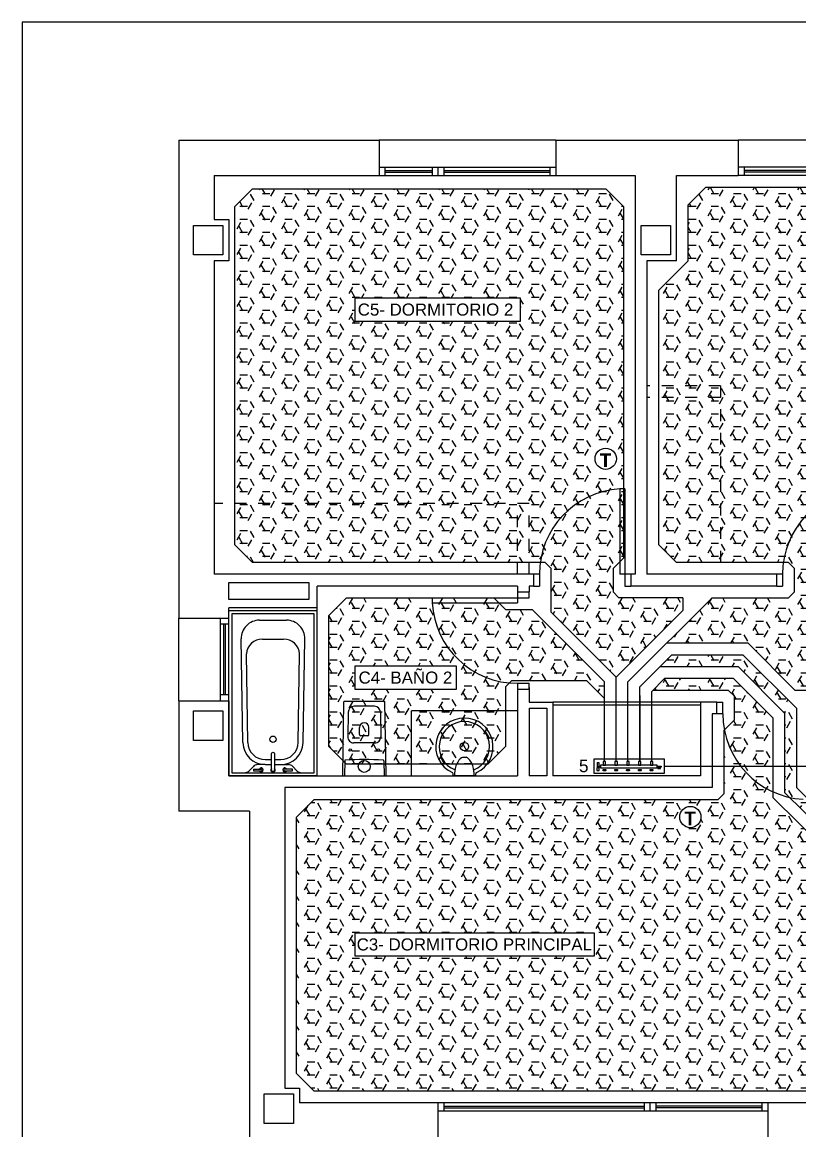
# Model space of a CAD drawing. Header units: millimetres. Extents: x 441156 to 441876, y 4514765 to 4515211.
# Drawn here: x 441605.22 to 441611.83, y 4515145.94 to 4515155.35 of the extents above; entities that cross this region are included whole.
import ezdxf
from ezdxf.enums import TextEntityAlignment as Align

# ---------------------------------------------------------------- set-up
doc = ezdxf.new("R2010")
doc.units = ezdxf.units.MM
doc.linetypes.add('CONTINUA', pattern=[0])
doc.linetypes.add('RAYITAS', pattern=[0.375, 0.25, -0.125])
doc.layers.add('01_cartela', color=6, linetype='Continuous', plot=False)
for name, color, linetype in [('01_mono PRIMERA', 2, 'Continuous'), ('01_proyección', 4, 'RAYITAS'), ('01_sanitarios', 250, 'Continuous'), ('01_textos', 7, 'Continuous'), ('INGIN CALEFACCION MAQUINAS', 7, 'Continuous'), ('INGIN CALEFACCION TUBERIAS', 89, 'Continuous'), ('SOMBRAS2', 250, 'Continuous')]:
    doc.layers.add(name, color=color, linetype=linetype)
doc.styles.add('Estilo1', font='swissel.ttf')
doc.styles.add('NIEVES2', font='sanss___.ttf')
doc.styles.add('NIEVES3', font='swisseb.ttf')
pattern_1 = [(0, (34.55036, 0), (0, 0.1099852), [0.0635, -0.127]), (120, (34.55036, 0), (-0.0952499772403, -0.0549926), [0.0635, -0.127]), (60, (34.61386, 0), (-0.0952499772403, 0.0549926), [0.0635, -0.127])]

# ---------------------------------------------------------------- blocks, each defined once
blk = doc.blocks.new('A$C065C7C63')
at = {"layer": '01_mono PRIMERA', "color": 254}
for p, q in [((1.4072, 13.1, 0), (1.4072, 9.0425, 0)), ((1.4072, 13.1, 0), (3.1072, 13.1, 0)), ((3.1072, 13.1, 0), (3.1072, 12.8, 0)), ((4.6072, 13.1, 0), (3.1072, 13.1, 0)), ((4.6072, 13.1, 0), (4.6072, 12.8, 0)), ((4.6072, 13.1, 0), (6.1572, 13.1, 0)), ((6.1572, 13.1, 0), (6.1572, 12.8, 0)), ((7.6572, 13.1, 0), (6.1572, 13.1, 0)), ((1.7072, 12.8, 0), (1.7072, 12.425, 0)), ((1.7072, 12.8, 0), (3.1072, 12.8, 0)), ((3.1072, 12.87, 0), (4.6072, 12.87, 0)), ((3.1072, 12.8, 0), (4.6072, 12.8, 0)), ((3.1572, 12.87, 0), (3.1572, 12.8, 0)), ((3.1572, 12.842, 0), (3.5572, 12.842, 0)), ((3.1572, 12.828, 0), (3.5572, 12.828, 0)), ((3.5572, 12.87, 0), (3.5572, 12.8, 0)), ((3.6072, 12.87, 0), (3.6072, 12.8, 0)), ((3.6572, 12.87, 0), (3.6572, 12.8, 0)), ((3.6572, 12.842, 0), (4.5572, 12.842, 0)), ((3.6572, 12.828, 0), (4.5572, 12.828, 0)), ((4.5572, 12.87, 0), (4.5572, 12.8, 0)), ((4.6072, 12.8, 0), (5.2822, 12.8, 0)), ((5.2822, 12.8, 0), (5.2822, 9.415, 0)), ((5.6322, 12.075, 0), (5.6322, 12.8, 0)), ((5.6322, 12.8, 0), (6.1572, 12.8, 0)), ((7.6572, 12.87, 0), (6.1572, 12.87, 0)), ((7.6572, 12.8, 0), (6.1572, 12.8, 0)), ((6.2072, 12.87, 0), (6.2072, 12.8, 0)), ((7.1072, 12.842, 0), (6.2072, 12.842, 0)), ((7.1072, 12.828, 0), (6.2072, 12.828, 0)), ((1.7072, 12.075, 0), (1.7072, 9.415, 0)), ((5.3822, 12.075, 0), (5.3822, 9.415, 0)), ((5.1943, 10.1388, 0), (5.1528, 10.1388, 0)), ((5.1528, 10.1388, 0), (5.1528, 9.415, 0)), ((5.1943, 10.1388, 0), (5.1943, 9.315, 0)), ((4.4193, 9.415, 0), (1.7072, 9.415, 0)), ((4.4193, 9.415, 0), (4.4193, 9.315, 0)), ((4.4693, 9.415, 0), (4.4193, 9.415, 0)), ((4.4693, 9.415, 0), (4.4693, 9.315, 0)), ((5.2443, 9.415, 0), (5.1528, 9.415, 0)), ((5.2822, 9.415, 0), (5.2443, 9.415, 0)), ((5.2443, 9.415, 0), (5.2443, 9.315, 0)), ((6.4836, 9.415, 0), (5.3822, 9.415, 0)), ((6.4835, 9.415, 0), (6.4835, 9.315, 0)), ((6.5336, 9.415, 0), (6.4836, 9.415, 0)), ((6.5336, 9.415, 0), (6.5336, 9.315, 0)), ((4.2822, 9.315, 0), (2.5822, 9.315, 0)), ((2.5822, 9.13, 0), (2.5822, 9.315, 0)), ((4.2822, 9.315, 0), (4.2822, 9.2649, 0)), ((4.4193, 9.315, 0), (4.3822, 9.315, 0)), ((4.3822, 9.315, 0), (4.3822, 9.2649, 0)), ((4.4193, 9.315, 0), (4.4693, 9.315, 0)), ((5.1943, 9.315, 0), (5.2443, 9.315, 0)), ((6.4836, 9.315, 0), (5.2443, 9.315, 0)), ((6.4836, 9.315, 0), (6.5336, 9.315, 0)), ((4.2822, 9.2649, 0), (4.3822, 9.2649, 0)), ((4.2822, 9.2649, 0), (4.2822, 9.1735, 0)), ((4.3822, 9.2149, 0), (4.3822, 9.2649, 0)), ((2.5822, 9.13, 0), (1.8322, 9.13, 0)), ((1.8322, 9.0425, 0), (1.8322, 9.13, 0)), ((2.5822, 9.105, 0), (2.5822, 9.13, 0)), ((3.5584, 9.2149, 0), (3.5584, 9.1735, 0)), ((3.5584, 9.2149, 0), (4.3822, 9.2149, 0)), ((3.5584, 9.1735, 0), (4.2822, 9.1735, 0)), ((1.4072, 8.3425, 0), (1.4072, 9.0425, 0)), ((1.4072, 9.0425, 0), (1.8322, 9.0425, 0)), ((1.7622, 8.3425, 0), (1.7622, 9.0425, 0)), ((1.8322, 7.705, 0), (1.8322, 9.105, 0)), ((2.5822, 9.105, 0), (1.8322, 9.105, 0)), ((1.8322, 8.3425, 0), (1.8322, 9.0425, 0)), ((2.5562, 9.079, 0), (1.8582, 9.079, 0)), ((1.8582, 9.079, 0), (1.8582, 7.731, 0)), ((2.5562, 7.731, 0), (2.5562, 9.079, 0)), ((2.5822, 7.705, 0), (2.5822, 9.105, 0)), ((1.8322, 8.9925, 0), (1.7622, 8.9925, 0)), ((1.7902, 8.3925, 0), (1.7902, 8.9925, 0)), ((1.8042, 8.3925, 0), (1.8042, 8.9925, 0)), ((2.0926, 9.025, 0), (2.3219, 9.025, 0)), ((1.9515, 7.9869, 0), (1.9371, 8.8668, 0)), ((2.1168, 8.865, 0), (2.2976, 8.865, 0)), ((2.4629, 7.9869, 0), (2.4773, 8.8668, 0)), ((1.9935, 7.9878, 0), (1.9815, 8.7395, 0)), ((2.421, 7.9878, 0), (2.433, 8.7395, 0)), ((4.2822, 8.4899, 0), (4.2822, 8.4399, 0)), ((4.2822, 8.4899, 0), (4.3822, 8.4899, 0)), ((4.3822, 8.4399, 0), (4.3822, 8.4899, 0)), ((1.8322, 8.3925, 0), (1.7622, 8.3925, 0)), ((4.2822, 8.4549, 0), (4.2822, 7.705, 0)), ((4.2822, 8.4399, 0), (4.3822, 8.4399, 0)), ((4.3822, 8.4549, 0), (4.3822, 8.33, 0)), ((1.4072, 8.3425, 0), (1.4072, 7.405, 0)), ((1.4072, 8.3425, 0), (1.8322, 8.3425, 0)), ((1.8322, 8.3425, 0), (1.8322, 7.705, 0)), ((3.0686, 8.295, 0), (2.8959, 8.295, 0)), ((4.3822, 8.33, 0), (4.5822, 8.33, 0)), ((4.3822, 8.28, 0), (4.3822, 7.705, 0)), ((4.3822, 8.28, 0), (4.5322, 8.28, 0)), ((4.5322, 8.28, 0), (4.5322, 7.705, 0)), ((5.8371, 8.33, 0), (4.5822, 8.33, 0)), ((4.5822, 8.33, 0), (4.5822, 7.705, 0)), ((5.8371, 8.305, 0), (4.5822, 8.305, 0)), ((5.976, 8.33, 0), (5.8372, 8.33, 0)), ((5.8372, 8.33, -0.0001), (5.8372, 7.705, 0)), ((5.976, 8.23, 0), (5.976, 8.33, 0)), ((5.976, 8.33, 0), (6.026, 8.33, 0)), ((6.026, 8.23, 0), (6.026, 8.33, 0)), ((2.8459, 8.2458, 0), (2.8426, 8.0358, 0)), ((3.1186, 8.2458, 0), (3.1218, 8.0358, 0)), ((4.2822, 8.255, 0), (3.3822, 8.255, 0)), ((3.3822, 7.705, 0), (3.3822, 8.255, 0)), ((5.976, 8.23, 0), (5.9372, 8.23, 0)), ((5.9372, 8.23, -0.0001), (5.9372, 7.605, 0)), ((6.026, 8.23, 0), (5.976, 8.23, 0)), ((2.9422, 8.055, 0), (2.9422, 8.115, 0)), ((3.0222, 8.055, 0), (3.0222, 8.115, 0)), ((3.0122, 8.045, 0), (2.9522, 8.045, 0)), ((3.0718, 7.985, 0), (2.8926, 7.985, 0)), ((2.1415, 7.842, 0), (2.1942, 7.842, 0)), ((2.1942, 7.755, 0), (2.1942, 7.8927, 0)), ((2.2202, 7.8927, 0), (2.2202, 7.755, 0)), ((2.2202, 7.842, 0), (2.273, 7.842, 0)), ((2.8162, 7.8319, 0), (2.8141, 7.7049, 0)), ((3.1483, 7.8319, 0), (3.1503, 7.7049, 0)), ((3.8171, 7.8618, 0), (3.8473, 7.8619, 0)), ((1.8582, 7.731, 0), (2.5562, 7.731, 0)), ((2.0405, 7.7854, 0), (2.0008, 7.7456, 0)), ((2.0412, 7.7625, 0), (2.1072, 7.7625, 0)), ((2.0412, 7.7625, 0), (2.0412, 7.7475, 0)), ((2.0412, 7.7475, 0), (2.1072, 7.7475, 0)), ((2.1415, 7.8, 0), (2.0759, 7.8, 0)), ((2.1415, 7.8, 0), (2.1942, 7.8, 0)), ((2.2202, 7.8, 0), (2.273, 7.8, 0)), ((2.273, 7.8, 0), (2.3386, 7.8, 0)), ((2.3732, 7.7625, 0), (2.3072, 7.7625, 0)), ((2.3072, 7.7475, 0), (2.3732, 7.7475, 0)), ((2.3732, 7.7475, 0), (2.3732, 7.7625, 0)), ((2.3738, 7.7855, 0), (2.4136, 7.7457, 0)), ((3.7355, 7.7074, 0), (3.7363, 7.7219, 0)), ((3.9289, 7.7074, 0), (3.9282, 7.7219, 0)), ((1.8322, 7.705, 0), (4.2822, 7.705, 0)), ((2.5822, 7.705, 0), (1.8322, 7.705, 0)), ((3.9262, 7.705, 0), (3.7382, 7.705, 0)), ((4.5322, 7.705, 0), (4.3822, 7.705, 0)), ((5.8371, 7.705, 0), (4.5822, 7.705, 0)), ((2.3072, 7.605, 0), (2.3072, 5.055, 0)), ((5.9371, 7.605, 0), (2.3072, 7.605, 0)), ((2.0072, 7.405, 0), (1.4072, 7.405, 0)), ((2.0072, 7.405, 0), (2.0072, 4.63, 0)), ((3.6072, 4.93, 0), (2.4322, 4.93, 0)), ((3.6072, 4.93, 0), (3.6072, 4.63, 0)), ((6.4072, 4.9299, 0), (3.6072, 4.93, 0)), ((3.6572, 4.93, 0), (3.6572, 4.86, 0)), ((3.6572, 4.902, 0), (5.3572, 4.902, 0)), ((5.3572, 4.93, 0), (5.3572, 4.86, 0)), ((5.4072, 4.93, 0), (5.4072, 4.86, 0)), ((5.4572, 4.93, 0), (5.4572, 4.86, 0)), ((6.3568, 4.902, 0), (5.4572, 4.902, 0)), ((6.3568, 4.93, 0), (6.3568, 4.86, 0)), ((6.8372, 4.93, 0), (6.4072, 4.93, 0)), ((6.4072, 4.93, 0), (6.4072, 4.63, 0)), ((6.4072, 4.86, 0), (3.6072, 4.8599, 0)), ((3.6572, 4.888, 0), (5.3572, 4.888, 0)), ((6.3568, 4.888, 0), (5.4572, 4.888, 0))]:
    blk.add_line(p, q, dxfattribs=at)
for points in [[(1.7072, 12.425), (1.8322, 12.425), (1.8322, 12.075)], [(1.8322, 12.075), (1.7072, 12.075)], [(5.6322, 12.075), (5.3822, 12.075)], [(2.3072, 5.055), (2.4322, 5.055), (2.4322, 4.93)]]:
    blk.add_lwpolyline(points, dxfattribs=at)
for points in [[(1.7822, 12.125), (1.5322, 12.125), (1.5322, 12.375), (1.7822, 12.375), (1.7822, 12.125)], [(5.5822, 12.125), (5.3322, 12.125), (5.3322, 12.375), (5.5822, 12.375), (5.5822, 12.125)], [(1.7822, 8.005), (1.5322, 8.005), (1.5322, 8.255), (1.7822, 8.255), (1.7822, 8.005)], [(2.3822, 4.755), (2.1322, 4.755), (2.1322, 5.005), (2.3822, 5.005), (2.3822, 4.755)]]:
    blk.add_lwpolyline(points, close=True, dxfattribs=at)
at = {"layer": '01_mono PRIMERA', "color": 254, "elevation": 0}
blk.add_lwpolyline([(1.8322, 9.345), (2.5122, 9.345), (2.5122, 9.2), (1.8322, 9.2)], close=True, dxfattribs=at)
at = {"layer": '01_mono PRIMERA', "color": 254, "elevation": 0, "flags": 128}
blk.add_lwpolyline([(3.1632, 7.705, 0.414214), (3.1672, 7.709), (3.1672, 7.71), (3.1572, 8.3307, 0.436396), (3.1532, 8.335), (2.8112, 8.335, 0.436396), (2.8072, 8.3307), (2.7972, 7.71), (2.7972, 7.709, 0.414214), (2.8012, 7.705)], format="xyb", close=True, dxfattribs=at)
at = {"layer": '01_mono PRIMERA', "color": 254}
for centre, radius in [((2.2072, 8.015, 0), 0.0275), ((2.8624, 7.925, 0), 0.01), ((3.1022, 7.925, 0), 0.01), ((3.8322, 7.9525, 0), 0.036), ((2.9822, 7.785, 0), 0.051)]:
    blk.add_circle(centre, radius, dxfattribs=at)
for centre, radius, start, end in [((5.1943, 9.415, 0), 0.725, 93.27583, 180), ((7.2586, 9.415, 0), 0.725, 93.27583, 180), ((4.2822, 9.2149, 0), 0.725, 183.27583, 270), ((2.0907, 8.8713, 0), 0.1537, 89.317, 181.67632), ((2.3237, 8.8713, 0), 0.1537, 358.32368, 90.683), ((2.1136, 8.7327, 0), 0.1323, 88.59795, 177.07471), ((2.3008, 8.7327, 0), 0.1323, 2.92529, 91.40205), ((2.8959, 8.245, 0), 0.05, 90, 179.07595), ((3.0686, 8.245, 0), 0.05, 0.92405, 90), ((3.8322, 7.9525, 0), 0.243, 294.87491, 245.12509), ((6.751, 8.23, 0), 0.725, 180, 266.72417), ((2.9822, 8.115, 0), 0.04, 0, 180), ((3.8322, 7.9525, 0), 0.2133, 292.06562, 248.05639), ((2.8926, 8.035, 0), 0.05, 179.07595, 270), ((2.9522, 8.055, 0), 0.01, 180, 270), ((3.0122, 8.055, 0), 0.01, 270, 0), ((3.0718, 8.035, 0), 0.05, 270, 0.92405), ((2.1415, 7.99, 0), 0.1899, 180.91317, 270), ((2.1415, 7.99, 0), 0.148, 180.85449, 270), ((2.273, 7.99, 0), 0.148, 270, 359.07902), ((2.273, 7.99, 0), 0.19, 270, 359.02492), ((2.8232, 7.8317, 0), 0.007, 93.06407, 179.07595), ((2.9822, 4.8608, 0), 2.9822, 86.93593, 93.06407), ((3.1413, 7.8317, 0), 0.007, 0.92405, 86.93593), ((3.8979, 7.7474, 0), 0.1435, 134.30443, 163.18355), ((3.8324, 7.8144, 0), 0.0498, 107.95324, 134.30443), ((3.8324, 7.8144, 0), 0.0498, 45.69557, 72.59035), ((3.767, 7.7474, 0), 0.1435, 16.81645, 45.69557), ((1.9654, 7.781, 0), 0.05, 270, 314.99681), ((2.0759, 7.75, 0), 0.05, 90, 135), ((2.1072, 7.755, 0), 0.017, 206.17897, 153.82103), ((2.1072, 7.755, 0), 0.0075, 270, 90), ((2.2072, 7.755, 0), 0.019, 133.17355, 46.82645), ((2.2072, 7.755, 0), 0.013, 180, 0), ((2.3072, 7.755, 0), 0.017, 26.17897, 333.82103), ((2.3072, 7.755, 0), 0.0075, 90, 270), ((2.3386, 7.75, 0), 0.05, 45.15369, 90), ((2.449, 7.781, 0), 0.05, 224.99078, 270), ((3.7235, 7.721, 0), 0.0128, 3.78599, 59.47091), ((4.0281, 7.708, 0), 0.2795, 163.18355, 180.61699), ((3.6368, 7.708, 0), 0.2795, 359.38301, 16.81645), ((3.9409, 7.721, 0), 0.0128, 120.52909, 176.21401), ((3.7382, 7.7077, 0), 0.0027, 186.68405, 270), ((3.9262, 7.7077, 0), 0.0027, 270, 353.31595)]:
    blk.add_arc(centre, radius, start, end, dxfattribs=at)
at = {"layer": '01_mono PRIMERA', "color": 254, "extrusion": (0, 0, -1)}
blk.add_ellipse((2.2072, 7.8927, 0), major_axis=(-0.013, 0), ratio=0.955769, start_param=0, end_param=3.141593, dxfattribs=at)
at = {"layer": '01_proyección', "color": 120, "ltscale": 0.25}
for p, q in [((6.0072, 11.015, 0), (5.3822, 11.015, 0)), ((6.0072, 11.015, 0), (6.0072, 9.415, 0)), ((6.0072, 10.915, 0), (5.3822, 10.915, 0)), ((4.3822, 10.015, 0), (1.7072, 10.015, 0)), ((4.2822, 9.415, 0), (4.2822, 10.015, 0)), ((4.3822, 9.415, 0), (4.3822, 10.015, 0))]:
    blk.add_line(p, q, dxfattribs=at)

msp = doc.modelspace()

# ---------------------------------------------------------------- hatches: boundary and pattern name
at = {"layer": '01_sanitarios', "linetype": 'CONTINUA'}
h = msp.add_hatch(dxfattribs=at)
h.set_pattern_fill('HEX', color=254, scale=0.02, style=0)
h.set_pattern_definition(pattern_1)
h.paths.add_polyline_path([(441610.32909768, 4515153.78325153), (441610.17909768, 4515153.93325153), (441607.17909768, 4515153.93325153), (441607.02909768, 4515153.78325153), (441607.02909768, 4515150.91250872), (441607.17909768, 4515150.76250872), (441609.66615004, 4515150.76250872), (441609.71615004, 4515150.71250872), (441609.71615004, 4515150.3418325), (441610.26782218, 4515149.79016035), (441610.83410454, 4515150.3564427), (441610.83410454, 4515150.46250872), (441610.29115004, 4515150.46250872), (441610.24115004, 4515150.51250872), (441610.24115004, 4515150.71250872), (441610.32909768, 4515150.80045636)])
h.paths.add_polyline_path([(441609.45626001, 4515152.81097959), (441608.04821092, 4515152.81097959), (441608.04821092, 4515153.0051574), (441609.45626001, 4515153.0051574)], flags=16)
h.paths.add_polyline_path([(441610.26921793, 4515151.64255132, -1), (441610.08897743, 4515151.64255132, -1)], flags=16)
h.paths.add_polyline_path([(441610.09812073, 4515151.50658748), (441610.26389669, 4515151.50658748), (441610.26389669, 4515151.75566205), (441610.09812073, 4515151.75566205)], flags=24)
h.paths.add_polyline_path([(441608.05852868, 4515152.82766453), (441609.40969113, 4515152.82766453), (441609.40969113, 4515152.98847031), (441608.05852868, 4515152.98847031)], flags=8)
h = msp.add_hatch(dxfattribs=at)
h.set_pattern_fill('HEX', color=254, scale=0.02, style=0)
h.set_pattern_definition(pattern_1)
h.paths.add_polyline_path([(441612.45409768, 4515151.84750872), (441614.62909786, 4515151.84750872), (441614.77909786, 4515151.99750872), (441614.77909786, 4515153.22250854), (441614.72909769, 4515153.27250872), (441614.72909769, 4515153.79750872), (441614.57909769, 4515153.94750872), (441611.02909768, 4515153.94750872), (441610.87909768, 4515153.79750872), (441610.87909768, 4515153.32250872), (441610.62909768, 4515153.07250872), (441610.62909768, 4515150.91250872), (441610.77909768, 4515150.76250872), (441611.73041541, 4515150.76250872), (441611.78041541, 4515150.71250872), (441611.78041541, 4515150.51250872), (441611.73041541, 4515150.46250872), (441611.08159191, 4515150.46250872), (441610.69659191, 4515150.07750872), (441611.38855149, 4515150.07750872), (441611.78855149, 4515149.67750872), (441612.35409768, 4515149.67750872), (441612.50409768, 4515149.82750872), (441612.50409768, 4515150.3638503), (441612.30543926, 4515150.56250872), (441612.30543926, 4515150.71250872), (441612.40409768, 4515150.81116713), (441612.40409768, 4515151.79750872)])
h.paths.add_polyline_path([(441612.34421793, 4515151.64255132, -1), (441612.16397743, 4515151.64255132, -1)], flags=16)
h.paths.add_polyline_path([(441612.10038208, 4515152.81097959), (441612.10038208, 4515153.0051574), (441613.4831113, 4515153.0051574), (441613.4831113, 4515152.81097959)], flags=16)
h.paths.add_polyline_path([(441612.17312073, 4515151.50658748), (441612.33889669, 4515151.50658748), (441612.33889669, 4515151.75566205), (441612.17312073, 4515151.75566205)], flags=24)
h.paths.add_polyline_path([(441612.11896718, 4515152.82748868), (441613.47019998, 4515152.82748868), (441613.47019998, 4515152.98850548), (441612.11896718, 4515152.98850548)], flags=8)
h = msp.add_hatch(dxfattribs=at)
h.set_pattern_fill('HEX', color=254, scale=0.02, style=0)
h.set_pattern_definition(pattern_1)
h.paths.add_polyline_path([(441609.55415859, 4515150.36240259), (441609.32909768, 4515150.36240259), (441609.22899155, 4515150.46250872), (441607.97909768, 4515150.46250872), (441607.82909768, 4515150.31250872), (441607.82909768, 4515149.20250872), (441607.97909768, 4515149.05250872), (441609.17909768, 4515149.05250872), (441609.32909768, 4515149.20250872), (441609.32909768, 4515149.70731764), (441609.37909768, 4515149.75731764), (441610.01782218, 4515149.75731764), (441610.16782218, 4515149.60731764), (441610.16782218, 4515149.74873899)])
h.paths.add_polyline_path([(441608.91152008, 4515149.88209904), (441608.91152008, 4515149.68792123), (441608.04821092, 4515149.68792123), (441608.04821092, 4515149.88209904)], flags=16)
h.paths.add_polyline_path([(441608.0547257, 4515149.6984511), (441608.90243804, 4515149.6984511), (441608.90243804, 4515149.89618733), (441608.0547257, 4515149.89618733)], flags=24)
h = msp.add_hatch(dxfattribs=at)
h.set_pattern_fill('HEX', color=254, scale=0.02, style=0)
h.set_pattern_definition(pattern_1)
h.paths.add_polyline_path([(441611.79786607, 4515149.52677279), (441611.34713014, 4515149.97750872), (441610.73801326, 4515149.97750872), (441610.63801326, 4515149.87750872), (441611.30570878, 4515149.87750872), (441611.69786607, 4515149.48535143), (441611.69786607, 4515149.03417058), (441611.79786607, 4515149.03417058)])
h = msp.add_hatch(dxfattribs=at)
h.set_pattern_fill('HEX', color=254, scale=0.02, style=0)
h.set_pattern_definition(pattern_1)
h.paths.add_polyline_path([(441611.59786607, 4515149.44393007), (441611.26428742, 4515149.77750872), (441610.67943462, 4515149.77750872), (441610.57943462, 4515149.67750872), (441611.22286607, 4515149.67750872), (441611.27286607, 4515149.62750872), (441611.27286607, 4515149.42750873), (441611.18409768, 4515149.33874033), (441611.18409768, 4515149.03417058), (441611.59786607, 4515149.03417058)])
h = msp.add_hatch(dxfattribs=at)
h.set_pattern_fill('HEX', color=254, scale=0.02, style=0)
h.set_pattern_definition(pattern_1)
h.paths.add_polyline_path([(441612.15409768, 4515148.2193248), (441611.59786607, 4515148.76896707), (441611.59786607, 4515149.03417058), (441611.18409768, 4515149.03417058), (441611.18409768, 4515148.80250872), (441611.13409768, 4515148.75250872), (441607.70409768, 4515148.75250872), (441607.55409768, 4515148.60250872), (441607.55409768, 4515146.42750248), (441607.70409768, 4515146.27750248), (441611.92254859, 4515146.27750248), (441612.15409768, 4515146.50905157)])
h.paths.add_polyline_path([(441610.0823776, 4515147.61811037), (441610.0823776, 4515147.42393255), (441608.04821092, 4515147.42393255), (441608.04821092, 4515147.61811037)], flags=16)
h.paths.add_polyline_path([(441610.80725441, 4515148.60250872, -1), (441610.98749492, 4515148.60250872, -1)], flags=16)
h.paths.add_polyline_path([(441610.81639772, 4515148.46654487), (441610.98217368, 4515148.46654487), (441610.98217368, 4515148.71561944), (441610.81639772, 4515148.71561944)], flags=24)
h.paths.add_polyline_path([(441608.05545621, 4515147.44044164), (441610.07115592, 4515147.44044164), (441610.07115592, 4515147.60145845), (441608.05545621, 4515147.60145845)], flags=8)
h = msp.add_hatch(dxfattribs=at)
h.set_pattern_fill('HEX', color=254, scale=0.02, style=0)
h.set_pattern_definition(pattern_1)
h.paths.add_polyline_path([(441614.15409768, 4515148.60250872), (441614.00409768, 4515148.75250872), (441611.89906491, 4515148.75250872), (441611.79786607, 4515148.85250872), (441611.79786607, 4515149.03417058), (441611.69786607, 4515149.03417058), (441611.69786607, 4515148.81073789), (441612.54108434, 4515147.97750872), (441613.02909768, 4515147.97750872), (441613.07909768, 4515147.92750872), (441613.07909768, 4515145.54750872), (441613.22909768, 4515145.39750872), (441614.00409768, 4515145.39750872), (441614.15409768, 4515145.54750872)])
h.paths.add_polyline_path([(441612.31756991, 4515148.32702997), (441612.31756991, 4515148.52120778), (441613.83851197, 4515148.52120778), (441613.83851197, 4515148.32702997)], flags=16)
h.paths.add_polyline_path([(441612.32178316, 4515148.33755984), (441613.83396242, 4515148.33755984), (441613.83396242, 4515148.53529607), (441612.32178316, 4515148.53529607)], flags=24)

# ---------------------------------------------------------------- linework, layer by layer
at = {"layer": '01_cartela', "color": 3}
msp.add_lwpolyline([(441605.22437507, 4515155.34750872), (441605.22437507, 4515133.8124847), (441635.86236314, 4515133.8124847), (441635.86236314, 4515155.34750872)], close=True, dxfattribs=at)
at = {"layer": 'INGIN CALEFACCION MAQUINAS'}
for centre in [(441610.17909768, 4515151.64255132, 0.00000308), (441610.89737467, 4515148.60250872, 0.00000032)]:
    msp.add_circle(centre, 0.09012025, dxfattribs=at)
at = {"layer": 'INGIN CALEFACCION TUBERIAS', "color": 86, "linetype": 'Continuous', "ltscale": 0.5}
for p, q in [((441610.13533099, 4515149.04321227, 0.00000032), (441610.13533099, 4515149.01923642, 0.00000032)), ((441610.15629912, 4515149.04321227, 0.00000032), (441610.13533099, 4515149.04321227, 0.00000032)), ((441610.13533099, 4515149.01923642, 0.00000032), (441610.15629912, 4515149.01923642, 0.00000032)), ((441610.61516563, 4515149.04321227, 0.00000032), (441610.14992583, 4515149.04321227, 0.00000032)), ((441610.14992583, 4515149.01923642, 0.00000032), (441610.61516563, 4515149.01923642, 0.00000032)), ((441610.61516563, 4515149.01923642, 0.00000032), (441610.61516563, 4515149.04321227, 0.00000032))]:
    msp.add_line(p, q, dxfattribs=at)
at = {"layer": 'INGIN CALEFACCION TUBERIAS', "color": 86, "linetype": 'Continuous', "ltscale": 0.5, "elevation": 0.00000032}
msp.add_lwpolyline([(441610.08217203, 4515148.97269823), (441610.08217203, 4515149.09564292), (441610.67608289, 4515149.09564292), (441610.67608289, 4515148.97269823)], close=True, dxfattribs=at)
for points in [[(441610.1047708, 4515148.99796248), (441610.12334329, 4515148.99796248), (441610.12334329, 4515149.01923642), (441610.1047708, 4515149.01923642), (441610.1047708, 4515148.99796248)], [(441610.11929111, 4515149.01923642), (441610.10865414, 4515149.01923642), (441610.10865414, 4515149.06431692), (441610.11929111, 4515149.06431692), (441610.11929111, 4515149.01923642)], [(441610.13533099, 4515149.02717194), (441610.11929111, 4515149.02717194), (441610.11929111, 4515149.0352763), (441610.13533099, 4515149.0352763), (441610.13533099, 4515149.02717194)], [(441610.16008039, 4515149.0069147), (441610.1758178, 4515149.0069147), (441610.1758178, 4515149.0069147), (441610.17759461, 4515149.00666087), (441610.17886375, 4515149.00589938), (441610.17962524, 4515149.00463023), (441610.17987907, 4515149.00285343), (441610.17987907, 4515148.99929982), (441610.17987907, 4515148.99929982), (441610.17962524, 4515148.99752302), (441610.17886375, 4515148.99625387), (441610.17759461, 4515148.99549238), (441610.1758178, 4515148.99523856), (441610.16008039, 4515148.99523856), (441610.16008039, 4515148.99523856), (441610.15830359, 4515148.99549238), (441610.15703444, 4515148.99625387), (441610.15627296, 4515148.99752302), (441610.15601913, 4515148.99929982), (441610.15601913, 4515149.00285343), (441610.15601913, 4515149.00285343), (441610.15627296, 4515149.00463023), (441610.15703444, 4515149.00589938), (441610.15830359, 4515149.00666087), (441610.16008039, 4515149.0069147)], [(441610.15779593, 4515149.04321227), (441610.17784844, 4515149.04321227), (441610.17784844, 4515149.07519474), (441610.15779593, 4515149.07519474), (441610.15779593, 4515149.04321227)], [(441610.26008039, 4515149.0069147), (441610.2758178, 4515149.0069147), (441610.2758178, 4515149.0069147), (441610.27759461, 4515149.00666087), (441610.27886375, 4515149.00589938), (441610.27962524, 4515149.00463023), (441610.27987907, 4515149.00285343), (441610.27987907, 4515148.99929982), (441610.27987907, 4515148.99929982), (441610.27962524, 4515148.99752302), (441610.27886375, 4515148.99625387), (441610.27759461, 4515148.99549238), (441610.2758178, 4515148.99523856), (441610.26008039, 4515148.99523856), (441610.26008039, 4515148.99523856), (441610.25830359, 4515148.99549238), (441610.25703444, 4515148.99625387), (441610.25627296, 4515148.99752302), (441610.25601913, 4515148.99929982), (441610.25601913, 4515149.00285343), (441610.25601913, 4515149.00285343), (441610.25627296, 4515149.00463023), (441610.25703444, 4515149.00589938), (441610.25830359, 4515149.00666087), (441610.26008039, 4515149.0069147)], [(441610.25779593, 4515149.04321227), (441610.27784844, 4515149.04321227), (441610.27784844, 4515149.07519474), (441610.25779593, 4515149.07519474), (441610.25779593, 4515149.04321227)], [(441610.36008039, 4515149.0069147), (441610.3758178, 4515149.0069147), (441610.3758178, 4515149.0069147), (441610.37759461, 4515149.00666087), (441610.37886375, 4515149.00589938), (441610.37962524, 4515149.00463023), (441610.37987907, 4515149.00285343), (441610.37987907, 4515148.99929982), (441610.37987907, 4515148.99929982), (441610.37962524, 4515148.99752302), (441610.37886375, 4515148.99625387), (441610.37759461, 4515148.99549238), (441610.3758178, 4515148.99523856), (441610.36008039, 4515148.99523856), (441610.36008039, 4515148.99523856), (441610.35830359, 4515148.99549238), (441610.35703444, 4515148.99625387), (441610.35627296, 4515148.99752302), (441610.35601913, 4515148.99929982), (441610.35601913, 4515149.00285343), (441610.35601913, 4515149.00285343), (441610.35627296, 4515149.00463023), (441610.35703444, 4515149.00589938), (441610.35830359, 4515149.00666087), (441610.36008039, 4515149.0069147)], [(441610.35779593, 4515149.04321227), (441610.37784844, 4515149.04321227), (441610.37784844, 4515149.07519474), (441610.35779593, 4515149.07519474), (441610.35779593, 4515149.04321227)], [(441610.46008039, 4515149.0069147), (441610.4758178, 4515149.0069147), (441610.4758178, 4515149.0069147), (441610.47759461, 4515149.00666087), (441610.47886375, 4515149.00589938), (441610.47962524, 4515149.00463023), (441610.47987907, 4515149.00285343), (441610.47987907, 4515148.99929982), (441610.47987907, 4515148.99929982), (441610.47962524, 4515148.99752302), (441610.47886375, 4515148.99625387), (441610.47759461, 4515148.99549238), (441610.4758178, 4515148.99523856), (441610.46008039, 4515148.99523856), (441610.46008039, 4515148.99523856), (441610.45830359, 4515148.99549238), (441610.45703444, 4515148.99625387), (441610.45627296, 4515148.99752302), (441610.45601913, 4515148.99929982), (441610.45601913, 4515149.00285343), (441610.45601913, 4515149.00285343), (441610.45627296, 4515149.00463023), (441610.45703444, 4515149.00589938), (441610.45830359, 4515149.00666087), (441610.46008039, 4515149.0069147)], [(441610.45779593, 4515149.04321227), (441610.47784844, 4515149.04321227), (441610.47784844, 4515149.07519474), (441610.45779593, 4515149.07519474), (441610.45779593, 4515149.04321227)], [(441610.56008039, 4515149.0069147), (441610.5758178, 4515149.0069147), (441610.5758178, 4515149.0069147), (441610.57759461, 4515149.00666087), (441610.57886375, 4515149.00589938), (441610.57962524, 4515149.00463023), (441610.57987907, 4515149.00285343), (441610.57987907, 4515148.99929982), (441610.57987907, 4515148.99929982), (441610.57962524, 4515148.99752302), (441610.57886375, 4515148.99625387), (441610.57759461, 4515148.99549238), (441610.5758178, 4515148.99523856), (441610.56008039, 4515148.99523856), (441610.56008039, 4515148.99523856), (441610.55830359, 4515148.99549238), (441610.55703444, 4515148.99625387), (441610.55627296, 4515148.99752302), (441610.55601913, 4515148.99929982), (441610.55601913, 4515149.00285343), (441610.55601913, 4515149.00285343), (441610.55627296, 4515149.00463023), (441610.55703444, 4515149.00589938), (441610.55830359, 4515149.00666087), (441610.56008039, 4515149.0069147)], [(441610.55779593, 4515149.04321227), (441610.57784844, 4515149.04321227), (441610.57784844, 4515149.07519474), (441610.55779593, 4515149.07519474), (441610.55779593, 4515149.04321227)], [(441610.64960915, 4515149.02717216), (441610.61516563, 4515149.02717216), (441610.61516563, 4515149.03527652), (441610.64960915, 4515149.03527652), (441610.64960915, 4515149.02717216)], [(441610.62039969, 4515149.01400258), (441610.64437509, 4515149.01400258), (441610.64437509, 4515149.01923665), (441610.62039969, 4515149.01923665), (441610.62039969, 4515149.01400258)], [(441610.62968594, 4515149.01923665), (441610.63508884, 4515149.01923665), (441610.63508884, 4515149.02717216), (441610.62968594, 4515149.02717216), (441610.62968594, 4515149.01923665)]]:
    msp.add_lwpolyline(points, dxfattribs=at)
at = {"layer": 'INGIN CALEFACCION TUBERIAS', "color": 86, "elevation": 0.00000032}
msp.add_lwpolyline([(441610.67608289, 4515149.03417058), (441612.15377199, 4515149.03417058)], dxfattribs=at)
at = {"layer": 'SOMBRAS2', "color": 170}
for p, q in [((441607.02909768, 4515153.78325153, 0.00000308), (441607.17909768, 4515153.93325153, 0.00000308)), ((441607.17909768, 4515153.93325153, 0.00000308), (441610.17909768, 4515153.93325153, 0.00000308)), ((441610.17909768, 4515153.93325153, 0.00000308), (441610.32909768, 4515153.78325153, 0.00000308)), ((441610.87909768, 4515153.79750872, 0.00000032), (441611.02909768, 4515153.94750872, 0.00000032)), ((441611.02909768, 4515153.94750872, 0.00000032), (441614.57909769, 4515153.94750872, 0.00000032)), ((441610.87909768, 4515153.32250872, 0.00000032), (441610.87909768, 4515153.79750872, 0.00000032)), ((441607.02909768, 4515150.91250872, 0.00000308), (441607.02909768, 4515153.78325153, 0.00000308)), ((441610.32909768, 4515153.78325153, 0.00000308), (441610.32909768, 4515150.80045636, 0.00000308)), ((441610.62909768, 4515153.07250872, 0.00000032), (441610.87909768, 4515153.32250872, 0.00000032)), ((441610.62909768, 4515150.91250872, 0.00000032), (441610.62909768, 4515153.07250872, 0.00000032)), ((441607.17909768, 4515150.76250872, 0.00000308), (441607.02909768, 4515150.91250872, 0.00000308)), ((441610.77909768, 4515150.76250872, 0.00000032), (441610.62909768, 4515150.91250872, 0.00000032)), ((441610.32909768, 4515150.80045636, 0.00000032), (441610.24115004, 4515150.71250872, 0.00000032)), ((441609.66615004, 4515150.76250872, 0.00000308), (441607.17909768, 4515150.76250872, 0.00000308)), ((441609.71615004, 4515150.71250872, 0.00000032), (441609.66615004, 4515150.76250872, 0.00000032)), ((441609.71615004, 4515150.3418325, 0.00000032), (441609.71615004, 4515150.71250872, 0.00000032)), ((441610.24115004, 4515150.71250872, 0.00000032), (441610.24115004, 4515150.51250872, 0.00000032)), ((441611.73041541, 4515150.76250872, 0.00000032), (441610.77909768, 4515150.76250872, 0.00000032)), ((441611.78041541, 4515150.71250872, 0.00000032), (441611.73041541, 4515150.76250872, 0.00000032)), ((441611.78041541, 4515150.51250872, 0.00000032), (441611.78041541, 4515150.71250872, 0.00000032)), ((441610.29115004, 4515150.46250872, 0.00000032), (441610.24115004, 4515150.51250872, 0.00000032)), ((441611.78041541, 4515150.51250872, 0.00000032), (441611.73041541, 4515150.46250872, 0.00000032)), ((441607.82909768, 4515150.31250872, 0.00000032), (441607.97909768, 4515150.46250872, 0.00000032)), ((441607.97909768, 4515150.46250872, 0.00000032), (441609.22899155, 4515150.46250872, 0.00000032)), ((441609.22899155, 4515150.46250872, 0.00000032), (441609.32909768, 4515150.36240259, 0.00000032)), ((441610.83410454, 4515150.46250872, 0.00000032), (441610.29115004, 4515150.46250872, 0.00000032)), ((441610.83410454, 4515150.46250872, 0.00000032), (441610.83410454, 4515150.3564427, 0.00000032)), ((441607.82909768, 4515149.20250872, 0.00000032), (441607.82909768, 4515150.31250872, 0.00000032)), ((441609.32909768, 4515150.36240259, 0.00000032), (441609.55415859, 4515150.36240259, 0.00000032)), ((441610.16782218, 4515149.74873899, 0.00000032), (441609.55415859, 4515150.36240259, 0.00000032)), ((441610.26782218, 4515149.79016035, 0.00000032), (441609.71615003, 4515150.3418325, 0.00000032)), ((441611.38855149, 4515150.07750872, 0.00000032), (441610.69659191, 4515150.07750872, 0.00000032)), ((441611.78855149, 4515149.67750872, 0.00000032), (441611.38855149, 4515150.07750872, 0.00000032)), ((441610.46782218, 4515149.70731764, 0.00000032), (441610.73801326, 4515149.97750872, 0.00000032)), ((441611.34713014, 4515149.97750872, 0.00000032), (441610.73801326, 4515149.97750872, 0.00000032)), ((441611.79786607, 4515149.52677279, 0.00000032), (441611.34713014, 4515149.97750872, 0.00000032)), ((441611.30570878, 4515149.87750872, 0.00000032), (441610.63801326, 4515149.87750872, 0.00000032)), ((441611.69786607, 4515149.48535143, 0.00000032), (441611.30570878, 4515149.87750872, 0.00000032)), ((441609.32909768, 4515149.70731764, 0.00000032), (441609.37909768, 4515149.75731764, 0.00000032)), ((441610.01782218, 4515149.75731764, 0.00000032), (441609.37909768, 4515149.75731764, 0.00000032)), ((441610.16782218, 4515149.60731764, 0.00000032), (441610.01782218, 4515149.75731764, 0.00000032)), ((441610.16782218, 4515149.07519474, 0.00000032), (441610.16782218, 4515149.74873899, 0.00000032)), ((441610.26782218, 4515149.07519474, 0.00000032), (441610.26782218, 4515149.79016035, 0.00000032)), ((441610.56782218, 4515149.66589628, 0.00000032), (441610.67943462, 4515149.77750872, 0.00000032)), ((441611.26428742, 4515149.77750872, 0.00000032), (441610.67943462, 4515149.77750872, 0.00000032)), ((441611.59786607, 4515149.44393007, 0.00000032), (441611.26428742, 4515149.77750872, 0.00000032)), ((441609.32909768, 4515149.70731764, 0.00000032), (441609.32909768, 4515149.20250872, 0.00000032)), ((441610.46782218, 4515149.07519474, 0.00000032), (441610.46782218, 4515149.70731764, 0.00000032)), ((441610.56782218, 4515149.66589628, 0.00000032), (441610.56782218, 4515149.07519474, 0.00000032)), ((441611.22286607, 4515149.67750872, 0.00000032), (441610.57943462, 4515149.67750872, 0.00000032)), ((441611.27286607, 4515149.62750872, 0.00000032), (441611.22286607, 4515149.67750872, 0.00000032)), ((441612.35409768, 4515149.67750872, 0.00000032), (441611.78855149, 4515149.67750872, 0.00000032)), ((441610.46782218, 4515149.63305357, 0.00000032), (441610.46782218, 4515149.07519474, 0.00000032)), ((441611.27286607, 4515149.42750873, 0.00000032), (441611.27286607, 4515149.62750872, 0.00000032)), ((441611.69786607, 4515149.48535143, -0.0000444), (441611.69786607, 4515148.81073789, -0.0000444)), ((441611.79786607, 4515149.52677279, -0.0000444), (441611.79786607, 4515148.85250872, -0.0000444)), ((441611.18409768, 4515149.33874033, 0.00000032), (441611.27286607, 4515149.42750873, 0.00000032)), ((441611.59786607, 4515149.44393007, -0.0000444), (441611.59786607, 4515148.76896707, -0.0000444)), ((441611.18409768, 4515148.80250872, 0.00000032), (441611.18409768, 4515149.33874033, 0.00000032)), ((441607.97909768, 4515149.05250872, 0.00000032), (441607.82909768, 4515149.20250872, 0.00000032)), ((441609.32909768, 4515149.20250872, 0.00000032), (441609.17909768, 4515149.05250872, 0.00000032)), ((441609.17909768, 4515149.05250872, 0.00000032), (441607.97909768, 4515149.05250872, 0.00000032)), ((441611.13409768, 4515148.75250872, 0.00000032), (441611.18409768, 4515148.80250872, 0.00000032)), ((441611.69786607, 4515148.81073789, -0.0000444), (441612.54108434, 4515147.97750872, -0.0000444)), ((441611.79786607, 4515148.85250872, -0.0000444), (441611.89786607, 4515148.75369336, -0.0000444)), ((441607.55409768, 4515148.60250872, 0.00000032), (441607.70409768, 4515148.75250872, 0.00000032)), ((441607.70409768, 4515148.75250872, 0.00000032), (441611.13409768, 4515148.75250872, 0.00000032)), ((441611.59786607, 4515148.76896707, -0.0000444), (441612.15409768, 4515148.2193248, -0.0000444)), ((441607.55409768, 4515146.42750248, 0.00000032), (441607.55409768, 4515148.60250872, 0.00000032)), ((441607.70409768, 4515146.27750248, 0.00000032), (441607.55409768, 4515146.42750248, 0.00000032)), ((441611.92254859, 4515146.27750248, 0.00000032), (441607.70409768, 4515146.27750248, 0.00000032))]:
    msp.add_line(p, q, dxfattribs=at)
at = {"layer": 'SOMBRAS2', "color": 170, "elevation": 0.00000308}
msp.add_lwpolyline([(441609.45626001, 4515153.0051574), (441608.04821092, 4515153.0051574), (441608.04821092, 4515152.81097959), (441609.45626001, 4515152.81097959)], close=True, dxfattribs=at)
at = {"layer": 'SOMBRAS2', "color": 170, "elevation": 0.00000032}
for points in [[(441610.36782218, 4515149.07519474), (441610.36782218, 4515149.74873899), (441611.08159191, 4515150.46250872), (441611.73041541, 4515150.46250872)], [(441610.26782218, 4515149.79016035), (441610.83410454, 4515150.3564427)]]:
    msp.add_lwpolyline(points, dxfattribs=at)
at = {"layer": 'SOMBRAS2', "color": 170}
for points in [[(441608.91152008, 4515149.88209904), (441608.04821092, 4515149.88209904), (441608.04821092, 4515149.68792123), (441608.91152008, 4515149.68792123)], [(441610.0823776, 4515147.61811037), (441608.04821092, 4515147.61811037), (441608.04821092, 4515147.42393255), (441610.0823776, 4515147.42393255)]]:
    msp.add_lwpolyline(points, close=True, dxfattribs=at)

# ---------------------------------------------------------------- block references
at = {"layer": '01_mono PRIMERA'}
msp.add_blockref('A$C065C7C63', (441605.14687854, 4515141.24750844, 0.00000085), dxfattribs=at)

# ---------------------------------------------------------------- texts
at = {"layer": '01_textos', "style": 'NIEVES2'}
for s, height, p in [('C5- DORMITORIO 2', 0.1025611647, (441608.7341099, 4515152.85756062, 0.00000308)), ('C4- BAÑO 2', 0.102561165, (441608.47858187, 4515149.73450226)), ('C3- DORMITORIO PRINCIPAL', 0.1025611647, (441609.06330607, 4515147.47051359))]:
    msp.add_text(s, height=height, dxfattribs=at).set_placement(p, align=Align.CENTER)
at = {"layer": 'INGIN CALEFACCION MAQUINAS', "char_height": 0.11567948, "attachment_point": 1, "style": 'NIEVES3'}
for insert in [(441610.12782274, 4515151.6889645, 0.00000308), (441610.84609973, 4515148.6489219, 0.00000032)]:
    msp.add_mtext_dynamic_manual_height_columns('T', width=46.3074029562, gutter_width=16.2288826, heights=[0], dxfattribs=dict(at, insert=insert))
at = {"layer": 'INGIN CALEFACCION TUBERIAS', "color": 86, "linetype": 'Continuous', "ltscale": 0.5, "style": 'Estilo1'}
msp.add_text('5', height=0.105, dxfattribs=at).set_placement((441609.95143554, 4515148.95196426, 0.00000032), align=Align.BOTTOM_LEFT)

doc.saveas('drawing.dxf')
